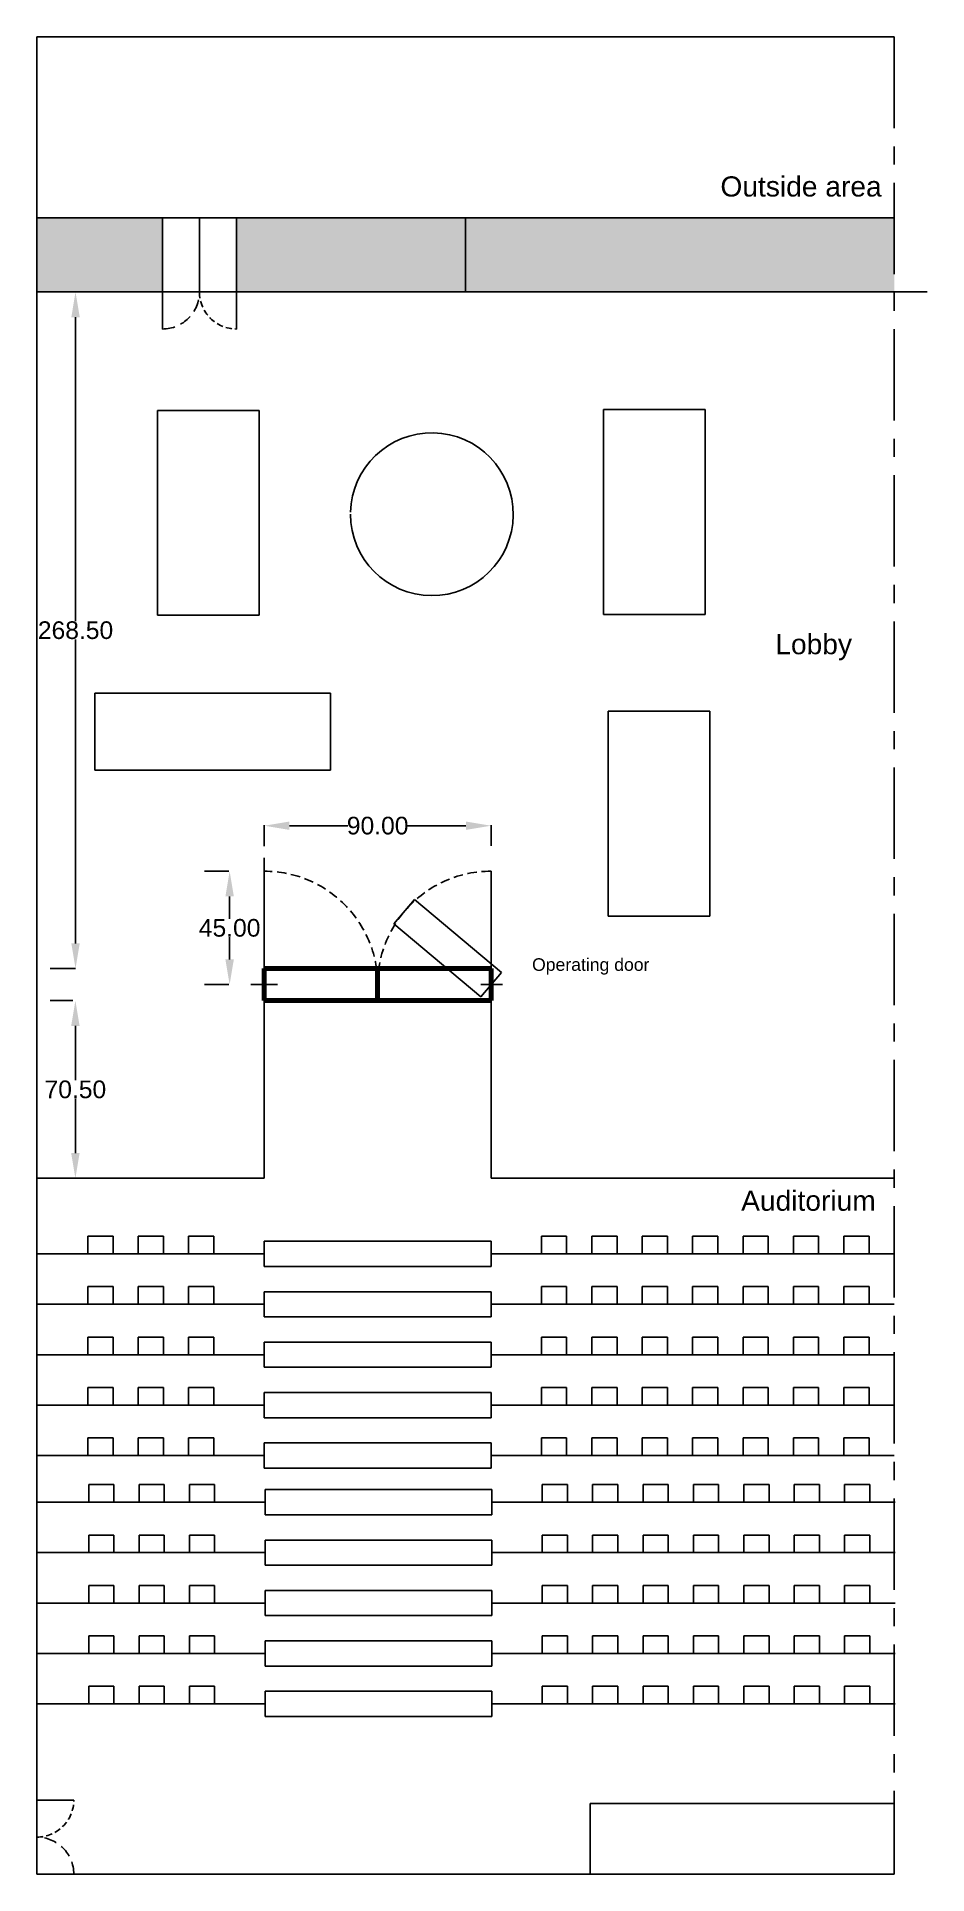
# Model space of a CAD drawing. Header units: inches. Extents: x -88 to 265, y -159 to 570.
import ezdxf

# ---------------------------------------------------------------- set-up
doc = ezdxf.new("R2010")
doc.units = ezdxf.units.IN
doc.header["$MEASUREMENT"] = 0
for name, pattern in [('CENTER', [2, 1.25, -0.25, 0.25, -0.25]), ('DASH2', [0.75, 0.5, -0.25]), ('DASHED', [0.375, 0.25, -0.125])]:
    doc.linetypes.add(name, pattern=pattern)
doc.styles.get("Standard").update_dxf_attribs({"font": 'arial.ttf'})
doc.dimstyles.get("Standard").update_dxf_attribs({"dimtxt": 0.18, "dimasz": 0.18, "dimexe": 0.18, "dimexo": 0.0625, "dimgap": 0.09, "dimtad": 0, "dimtih": 1, "dimtoh": 1, "dimzin": 0, "dimdsep": 46, "dimtxsty": 'Standard', "dimcen": 0.09, "dimadec": 0, "dimazin": 0, "dimtfac": 1, "dimtdec": 4, "dimtofl": 0, "dimtmove": 0, "dimatfit": 3, "dimfxl": 1, "dimtolj": 1, "dimtzin": 0, "dimarcsym": 0})

# ---------------------------------------------------------------- blocks, each defined once
blk = doc.blocks.new('*D26')
at = {"color": 0, "linetype": 'ByBlock', "lineweight": -2}
for p, q in [((265.21, 469.05), (-82.73, 469.05)), ((-72.73, 459.05), (-72.73, 338.47)), ((-72.73, 210.55), (-72.73, 331.14)), ((-72.79, 200.55), (-82.73, 200.55))]:
    blk.add_line(p, q, dxfattribs=at)
at = {"color": 0}
for points in [[(-71.06, 459.05), (-74.39, 459.05), (-72.73, 469.05)], [(-74.39, 210.55), (-71.06, 210.55), (-72.73, 200.55)]]:
    blk.add_solid(points, dxfattribs=at)
at = {"layer": 'Defpoints', "color": 0}
for p in [(265.28, 469.05), (-72.73, 200.55), (-72.73, 200.55)]:
    blk.add_point(p, dxfattribs=at)
at = {"color": 0, "linetype": 'ByBlock', "insert": (-72.73, 334.8), "char_height": 7, "attachment_point": 5}
blk.add_mtext('\\A1;268.50', dxfattribs=at)
blk = doc.blocks.new('*D27')
at = {"color": 0, "linetype": 'ByBlock', "lineweight": -2}
for p, q in [((-73.79, 187.84), (-82.79, 187.84)), ((-72.79, 177.84), (-72.79, 156.25)), ((-72.79, 127.34), (-72.79, 148.92)), ((-73.44, 117.34), (-82.79, 117.34))]:
    blk.add_line(p, q, dxfattribs=at)
at = {"color": 0}
for points in [[(-71.12, 177.84), (-74.45, 177.84), (-72.79, 187.84)], [(-74.45, 127.34), (-71.12, 127.34), (-72.79, 117.34)]]:
    blk.add_solid(points, dxfattribs=at)
at = {"layer": 'Defpoints', "color": 0}
for p in [(-72.79, 187.84), (-72.79, 117.34), (-72.44, 117.34)]:
    blk.add_point(p, dxfattribs=at)
at = {"color": 0, "linetype": 'ByBlock', "insert": (-72.79, 152.59), "char_height": 7, "attachment_point": 5}
blk.add_mtext('\\A1;70.50', dxfattribs=at)
blk = doc.blocks.new('*D28')
at = {"color": 0, "linetype": 'ByBlock', "lineweight": -2}
for p, q in [((-11.83, 239.19), (-21.57, 239.19)), ((-11.57, 229.19), (-11.57, 220.36)), ((-11.57, 204.19), (-11.57, 213.03)), ((-11.83, 194.19), (-21.57, 194.19))]:
    blk.add_line(p, q, dxfattribs=at)
at = {"color": 0}
for points in [[(-9.9, 229.19), (-13.24, 229.19), (-11.57, 239.19)], [(-13.24, 204.19), (-9.9, 204.19), (-11.57, 194.19)]]:
    blk.add_solid(points, dxfattribs=at)
at = {"layer": 'Defpoints', "color": 0}
for p in [(2.17, 239.19), (-11.57, 194.19), (2.17, 194.19)]:
    blk.add_point(p, dxfattribs=at)
at = {"color": 0, "linetype": 'ByBlock', "insert": (-11.57, 216.69), "char_height": 7, "attachment_point": 5}
blk.add_mtext('\\A1;45.00', dxfattribs=at)
blk = doc.blocks.new('*D29')
at = {"color": 0, "linetype": 'ByBlock', "lineweight": -2}
for p, q in [((2.17, 249.19), (2.17, 257.43)), ((12.17, 257.25), (35.3, 257.25)), ((82.17, 257.25), (59.04, 257.25)), ((92.17, 249.26), (92.17, 257.43))]:
    blk.add_line(p, q, dxfattribs=at)
at = {"color": 0}
for points in [[(12.17, 258.92), (12.17, 255.58), (2.17, 257.25)], [(82.17, 255.58), (82.17, 258.92), (92.17, 257.25)]]:
    blk.add_solid(points, dxfattribs=at)
at = {"layer": 'Defpoints', "color": 0}
for p in [(92.17, 257.25), (2.17, 249.13), (92.17, 249.19)]:
    blk.add_point(p, dxfattribs=at)
at = {"color": 0, "linetype": 'ByBlock', "insert": (47.17, 257.25), "char_height": 7, "attachment_point": 5}
blk.add_mtext('\\A1;90.00', dxfattribs=at)

msp = doc.modelspace()

# ---------------------------------------------------------------- hatches: boundary and pattern name
at = {"linetype": 'ByBlock'}
h = msp.add_hatch(dxfattribs=at)
h.set_pattern_fill('AR-CONC', color=4, style=0)
h.set_pattern_definition([(50, (0, 0), (7.1726, -0.62752), [0.75, -8.25]), (355, (0, 0), (-1.38751, 7.52192), [0.6, -6.6]), (100.4514, (0.598, -0.052), (5.78509, 6.894395), [0.6374, -7.01142]), (46.1842, (0, 2), (10.67241, -1.65519), [1.125, -12.375]), (96.6356, (0.889, 1.862), (9.34663, 9.74118), [0.9561, -10.51713]), (351.1842, (0, 2), (9.34662, 9.74119), [0.9, -9.9]), (21, (1, 1.5), (5.96907, -4.02619), [0.75, -8.25]), (326, (1, 1.5), (2.43315, 7.2515), [0.6, -6.6]), (71.4514, (1.4974, 1.1645), (8.40223, 3.225305), [0.6374, -7.01142]), (37.5, (0, 0), (0.121599, 3.328939), [0, -6.52, 0, -6.7, 0, -6.625]), (7.5, (0, 0), (2.630695, 3.944117), [0, -3.82, 0, -6.37, 0, -2.525]), (-32.5, (-2.23, 0), (5.338224, -0.225549), [0, -2.5, 0, -7.8, 0, -10.35]), (-42.5, (-3.23, 0), (5.83186, 1.00105), [0, -3.25, 0, -5.18, 0, -7.35])])
h.paths.add_polyline_path([(252.17, 469.052), (252.17, 498.449), (82.027, 498.449), (82.027, 469.052)])
h.paths.add_polyline_path([(82.027, 469.052), (82.027, 498.449), (-8.855, 498.449), (-8.855, 469.052)])
h.paths.add_polyline_path([(-38.255, 469.052), (-38.255, 498.449), (-88.117, 498.449), (-88.117, 469.052)])

# ---------------------------------------------------------------- linework, layer by layer
for p, q in [((-88.117, 570.326), (-88.117, -158.82)), ((-88.117, 570.326), (252.17, 570.326)), ((-88.117, 498.449), (252.17, 498.449)), ((-88.117, 498.449), (-88.117, 117.336)), ((-38.255, 498.449), (-38.255, 469.052)), ((-23.555, 469.052), (-23.555, 498.449)), ((-8.855, 469.052), (-8.855, 498.449)), ((82.027, 498.449), (82.027, 469.052)), ((92.17, 469.052), (-88.117, 469.052)), ((-88.117, 469.052), (252.17, 469.052)), ((-88.117, 469.052), (-88.117, 469.052)), ((-38.255, 469.052), (-38.255, 454.352)), ((-38.255, 469.052), (-23.555, 469.052)), ((-37.169, 469.052), (-31.02, 469.052)), ((-8.855, 469.052), (-8.855, 454.352)), ((-40.187, 422.012), (0.083, 422.012)), ((-40.187, 422.012), (-40.187, 340.747)), ((0.083, 422.012), (0.083, 340.747)), ((136.855, 422.375), (177.125, 422.375)), ((136.855, 422.375), (136.855, 341.109)), ((177.125, 422.375), (177.125, 341.109)), ((-40.187, 340.747), (0.083, 340.747)), ((136.855, 341.109), (177.125, 341.109)), ((28.521, 309.892), (-65.097, 309.892)), ((-65.097, 308.592), (-65.097, 309.892)), ((-65.097, 308.592), (-65.097, 279.244)), ((28.521, 279.244), (28.521, 309.892)), ((138.669, 302.654), (178.939, 302.654)), ((138.669, 302.654), (138.669, 221.388)), ((178.939, 302.654), (178.939, 221.388)), ((-65.097, 279.244), (28.521, 279.244)), ((2.17, 117.336), (2.17, 244.566)), ((2.17, 239.194), (2.17, 200.552)), ((92.17, 239.194), (92.17, 200.552)), ((61.833, 228.033), (53.646, 218.304)), ((61.833, 228.033), (96.264, 199.059)), ((138.669, 221.388), (178.939, 221.388)), ((53.646, 218.304), (88.076, 189.329)), ((96.264, 199.059), (88.076, 189.329)), ((-3.124, 194.194), (7.464, 194.194)), ((2.17, 194.194), (-1.378, 194.194)), ((92.17, 194.194), (88.178, 194.194)), ((88.178, 194.194), (96.699, 194.194)), ((47.17, 187.836), (92.17, 187.836)), ((92.17, 187.836), (92.17, 117.336)), ((-88.117, 117.336), (2.17, 117.336)), ((-88.117, 117.336), (-88.117, 7.35)), ((92.17, 117.336), (252.17, 117.336)), ((-88.11, -129.394), (-73.41, -129.394)), ((131.521, -130.697), (131.521, -158.82)), ((131.521, -158.82), (131.521, -130.697)), ((131.521, -130.697), (252.17, -130.697)), ((-88.117, -158.82), (252.17, -158.82)), ((-88.11, -158.794), (-73.41, -158.794))]:
    msp.add_line(p, q, dxfattribs=at)
at = {"linetype": 'CENTER', "ltscale": 29}
msp.add_line((252.17, 570.326), (252.17, -158.82), dxfattribs=at)
at = {"color": 1, "linetype": 'ByBlock', "lineweight": 120}
for p, q in [((2.17, 187.836), (2.17, 200.552)), ((2.17, 200.552), (47.17, 200.552)), ((92.17, 200.552), (2.17, 200.552)), ((47.17, 187.836), (47.17, 200.552)), ((92.17, 200.552), (92.17, 187.836)), ((92.17, 187.836), (2.17, 187.836))]:
    msp.add_line(p, q, dxfattribs=at)
at = {"color": 1, "linetype": 'ByBlock', "lineweight": 20}
msp.add_line((47.17, 200.552), (92.17, 200.552), dxfattribs=at)
for p, q in [((-57.83, 94.35), (-67.83, 94.35)), ((-67.83, 94.35), (-67.83, 87.35)), ((-57.83, 87.35), (-57.83, 94.35)), ((-37.83, 94.35), (-47.83, 94.35)), ((-47.83, 94.35), (-47.83, 87.35)), ((-37.83, 87.35), (-37.83, 94.35)), ((-17.83, 94.35), (-27.83, 94.35)), ((-27.83, 94.35), (-27.83, 87.35)), ((-17.83, 87.35), (-17.83, 94.35)), ((92.17, 92.35), (2.17, 92.35)), ((2.17, 92.35), (2.17, 82.35)), ((92.17, 92.35), (92.17, 82.35)), ((112.17, 87.35), (112.17, 94.35)), ((112.17, 94.35), (122.17, 94.35)), ((122.17, 94.35), (122.17, 87.35)), ((132.17, 87.35), (132.17, 94.35)), ((132.17, 94.35), (142.17, 94.35)), ((142.17, 94.35), (142.17, 87.35)), ((152.17, 87.35), (152.17, 94.35)), ((152.17, 94.35), (162.17, 94.35)), ((162.17, 94.35), (162.17, 87.35)), ((172.17, 87.35), (172.17, 94.35)), ((172.17, 94.35), (182.17, 94.35)), ((182.17, 94.35), (182.17, 87.35)), ((192.17, 87.35), (192.17, 94.35)), ((192.17, 94.35), (202.17, 94.35)), ((202.17, 94.35), (202.17, 87.35)), ((212.17, 87.35), (212.17, 94.35)), ((212.17, 94.35), (222.17, 94.35)), ((222.17, 94.35), (222.17, 87.35)), ((232.17, 87.35), (232.17, 94.35)), ((232.17, 94.35), (242.17, 94.35)), ((242.17, 94.35), (242.17, 87.35)), ((2.17, 87.35), (-88.117, 87.35)), ((-47.83, 87.35), (-57.83, 87.35)), ((-27.83, 87.35), (-37.83, 87.35)), ((2.17, 82.35), (2.17, 87.35)), ((2.17, 82.35), (92.17, 82.35)), ((92.17, 82.35), (92.17, 87.35)), ((92.17, 87.35), (252.17, 87.35)), ((122.17, 87.35), (132.17, 87.35)), ((142.17, 87.35), (152.17, 87.35)), ((162.17, 87.35), (172.17, 87.35)), ((182.17, 87.35), (192.17, 87.35)), ((202.17, 87.35), (212.17, 87.35)), ((222.17, 87.35), (232.17, 87.35)), ((-57.83, 74.35), (-67.83, 74.35)), ((-67.83, 74.35), (-67.83, 67.35)), ((-57.83, 67.35), (-57.83, 74.35)), ((-37.83, 74.35), (-47.83, 74.35)), ((-47.83, 74.35), (-47.83, 67.35)), ((-37.83, 67.35), (-37.83, 74.35)), ((-17.83, 74.35), (-27.83, 74.35)), ((-27.83, 74.35), (-27.83, 67.35)), ((-17.83, 67.35), (-17.83, 74.35)), ((112.17, 67.35), (112.17, 74.35)), ((112.17, 74.35), (122.17, 74.35)), ((122.17, 74.35), (122.17, 67.35)), ((132.17, 67.35), (132.17, 74.35)), ((132.17, 74.35), (142.17, 74.35)), ((142.17, 74.35), (142.17, 67.35)), ((152.17, 67.35), (152.17, 74.35)), ((152.17, 74.35), (162.17, 74.35)), ((162.17, 74.35), (162.17, 67.35)), ((172.17, 67.35), (172.17, 74.35)), ((172.17, 74.35), (182.17, 74.35)), ((182.17, 74.35), (182.17, 67.35)), ((192.17, 67.35), (192.17, 74.35)), ((192.17, 74.35), (202.17, 74.35)), ((202.17, 74.35), (202.17, 67.35)), ((212.17, 67.35), (212.17, 74.35)), ((212.17, 74.35), (222.17, 74.35)), ((222.17, 74.35), (222.17, 67.35)), ((232.17, 67.35), (232.17, 74.35)), ((232.17, 74.35), (242.17, 74.35)), ((242.17, 74.35), (242.17, 67.35)), ((2.17, 67.35), (-88.117, 67.35)), ((-47.83, 67.35), (-57.83, 67.35)), ((-27.83, 67.35), (-37.83, 67.35)), ((92.17, 72.35), (2.17, 72.35)), ((2.17, 72.35), (2.17, 62.35)), ((2.17, 62.35), (2.17, 67.35)), ((92.17, 62.35), (92.17, 72.35)), ((92.17, 62.35), (92.17, 67.35)), ((92.17, 67.35), (252.17, 67.35)), ((122.17, 67.35), (132.17, 67.35)), ((142.17, 67.35), (152.17, 67.35)), ((162.17, 67.35), (172.17, 67.35)), ((182.17, 67.35), (192.17, 67.35)), ((202.17, 67.35), (212.17, 67.35)), ((222.17, 67.35), (232.17, 67.35)), ((2.17, 62.35), (92.17, 62.35)), ((-57.83, 54.35), (-67.83, 54.35)), ((-67.83, 54.35), (-67.83, 47.35)), ((-57.83, 47.35), (-57.83, 54.35)), ((-37.83, 54.35), (-47.83, 54.35)), ((-47.83, 54.35), (-47.83, 47.35)), ((-37.83, 47.35), (-37.83, 54.35)), ((-17.83, 54.35), (-27.83, 54.35)), ((-27.83, 54.35), (-27.83, 47.35)), ((-17.83, 47.35), (-17.83, 54.35)), ((2.17, 42.35), (2.17, 52.35)), ((2.17, 52.35), (92.17, 52.35)), ((92.17, 52.35), (92.17, 42.35)), ((112.17, 47.35), (112.17, 54.35)), ((112.17, 54.35), (122.17, 54.35)), ((122.17, 54.35), (122.17, 47.35)), ((132.17, 47.35), (132.17, 54.35)), ((132.17, 54.35), (142.17, 54.35)), ((142.17, 54.35), (142.17, 47.35)), ((152.17, 47.35), (152.17, 54.35)), ((152.17, 54.35), (162.17, 54.35)), ((162.17, 54.35), (162.17, 47.35)), ((172.17, 47.35), (172.17, 54.35)), ((172.17, 54.35), (182.17, 54.35)), ((182.17, 54.35), (182.17, 47.35)), ((192.17, 47.35), (192.17, 54.35)), ((192.17, 54.35), (202.17, 54.35)), ((202.17, 54.35), (202.17, 47.35)), ((212.17, 47.35), (212.17, 54.35)), ((212.17, 54.35), (222.17, 54.35)), ((222.17, 54.35), (222.17, 47.35)), ((232.17, 47.35), (232.17, 54.35)), ((232.17, 54.35), (242.17, 54.35)), ((242.17, 54.35), (242.17, 47.35)), ((2.17, 47.35), (-88.117, 47.35)), ((-47.83, 47.35), (-57.83, 47.35)), ((-27.83, 47.35), (-37.83, 47.35)), ((2.17, 42.35), (2.17, 47.35)), ((92.17, 42.35), (92.17, 47.35)), ((92.17, 47.35), (252.17, 47.35)), ((122.17, 47.35), (132.17, 47.35)), ((142.17, 47.35), (152.17, 47.35)), ((162.17, 47.35), (172.17, 47.35)), ((182.17, 47.35), (192.17, 47.35)), ((202.17, 47.35), (212.17, 47.35)), ((222.17, 47.35), (232.17, 47.35)), ((2.17, 42.35), (92.17, 42.35)), ((-57.83, 34.35), (-67.83, 34.35)), ((-67.83, 34.35), (-67.83, 27.35)), ((-57.83, 27.35), (-57.83, 34.35)), ((-37.83, 34.35), (-47.83, 34.35)), ((-47.83, 34.35), (-47.83, 27.35)), ((-37.83, 27.35), (-37.83, 34.35)), ((-17.83, 34.35), (-27.83, 34.35)), ((-27.83, 34.35), (-27.83, 27.35)), ((-17.83, 27.35), (-17.83, 34.35)), ((2.17, 32.35), (92.17, 32.35)), ((2.17, 32.35), (2.17, 22.35)), ((92.17, 32.35), (92.17, 22.35)), ((112.17, 27.35), (112.17, 34.35)), ((112.17, 34.35), (122.17, 34.35)), ((122.17, 34.35), (122.17, 27.35)), ((132.17, 27.35), (132.17, 34.35)), ((132.17, 34.35), (142.17, 34.35)), ((142.17, 34.35), (142.17, 27.35)), ((152.17, 27.35), (152.17, 34.35)), ((152.17, 34.35), (162.17, 34.35)), ((162.17, 34.35), (162.17, 27.35)), ((172.17, 27.35), (172.17, 34.35)), ((172.17, 34.35), (182.17, 34.35)), ((182.17, 34.35), (182.17, 27.35)), ((192.17, 27.35), (192.17, 34.35)), ((192.17, 34.35), (202.17, 34.35)), ((202.17, 34.35), (202.17, 27.35)), ((212.17, 27.35), (212.17, 34.35)), ((212.17, 34.35), (222.17, 34.35)), ((222.17, 34.35), (222.17, 27.35)), ((232.17, 27.35), (232.17, 34.35)), ((232.17, 34.35), (242.17, 34.35)), ((242.17, 34.35), (242.17, 27.35)), ((2.17, 27.35), (-88.117, 27.35)), ((-47.83, 27.35), (-57.83, 27.35)), ((-27.83, 27.35), (-37.83, 27.35)), ((2.17, 22.35), (2.17, 27.35)), ((92.17, 22.35), (2.17, 22.35)), ((92.17, 22.35), (92.17, 27.35)), ((92.17, 27.35), (252.17, 27.35)), ((122.17, 27.35), (132.17, 27.35)), ((142.17, 27.35), (152.17, 27.35)), ((162.17, 27.35), (172.17, 27.35)), ((182.17, 27.35), (192.17, 27.35)), ((202.17, 27.35), (212.17, 27.35)), ((222.17, 27.35), (232.17, 27.35)), ((2.17, 7.35), (-88.117, 7.35)), ((-57.83, 14.35), (-67.83, 14.35)), ((-67.83, 14.35), (-67.83, 7.35)), ((-57.83, 7.35), (-57.83, 14.35)), ((-47.83, 7.35), (-57.83, 7.35)), ((-37.83, 14.35), (-47.83, 14.35)), ((-47.83, 14.35), (-47.83, 7.35)), ((-37.83, 7.35), (-37.83, 14.35)), ((-27.83, 7.35), (-37.83, 7.35)), ((-17.83, 14.35), (-27.83, 14.35)), ((-27.83, 14.35), (-27.83, 7.35)), ((-17.83, 7.35), (-17.83, 14.35)), ((2.17, 2.35), (2.17, 12.35)), ((2.17, 12.35), (92.17, 12.35)), ((2.17, 2.35), (2.17, 7.35)), ((92.17, 12.35), (92.17, 2.35)), ((92.17, 2.35), (92.17, 7.35)), ((92.17, 2.35), (92.17, 7.35)), ((92.17, 7.35), (252.17, 7.35)), ((92.17, 7.35), (112.17, 7.35)), ((112.17, 7.35), (112.17, 14.35)), ((112.17, 14.35), (122.17, 14.35)), ((122.17, 14.35), (122.17, 7.35)), ((122.17, 7.35), (132.17, 7.35)), ((132.17, 7.35), (132.17, 14.35)), ((132.17, 14.35), (142.17, 14.35)), ((142.17, 14.35), (142.17, 7.35)), ((142.17, 7.35), (152.17, 7.35)), ((152.17, 7.35), (152.17, 14.35)), ((152.17, 14.35), (162.17, 14.35)), ((162.17, 14.35), (162.17, 7.35)), ((162.17, 7.35), (172.17, 7.35)), ((172.17, 7.35), (172.17, 14.35)), ((172.17, 14.35), (182.17, 14.35)), ((182.17, 14.35), (182.17, 7.35)), ((182.17, 7.35), (192.17, 7.35)), ((192.17, 7.35), (192.17, 14.35)), ((192.17, 14.35), (202.17, 14.35)), ((202.17, 14.35), (202.17, 7.35)), ((202.17, 7.35), (212.17, 7.35)), ((212.17, 7.35), (212.17, 14.35)), ((212.17, 14.35), (222.17, 14.35)), ((222.17, 14.35), (222.17, 7.35)), ((222.17, 7.35), (232.17, 7.35)), ((232.17, 7.35), (232.17, 14.35)), ((232.17, 14.35), (242.17, 14.35)), ((242.17, 14.35), (242.17, 7.35)), ((2.17, 2.35), (92.17, 2.35)), ((-57.512, -4.21), (-67.512, -4.21)), ((-67.512, -4.21), (-67.512, -11.21)), ((-57.512, -11.21), (-57.512, -4.21)), ((-37.512, -4.21), (-47.512, -4.21)), ((-47.512, -4.21), (-47.512, -11.21)), ((-37.512, -11.21), (-37.512, -4.21)), ((-17.512, -4.21), (-27.512, -4.21)), ((-27.512, -4.21), (-27.512, -11.21)), ((-17.512, -11.21), (-17.512, -4.21)), ((92.488, -6.21), (2.488, -6.21)), ((2.488, -6.21), (2.488, -16.21)), ((92.488, -6.21), (92.488, -16.21)), ((112.488, -11.21), (112.488, -4.21)), ((112.488, -4.21), (122.488, -4.21)), ((122.488, -4.21), (122.488, -11.21)), ((132.488, -11.21), (132.488, -4.21)), ((132.488, -4.21), (142.488, -4.21)), ((142.488, -4.21), (142.488, -11.21)), ((152.488, -11.21), (152.488, -4.21)), ((152.488, -4.21), (162.488, -4.21)), ((162.488, -4.21), (162.488, -11.21)), ((172.488, -11.21), (172.488, -4.21)), ((172.488, -4.21), (182.488, -4.21)), ((182.488, -4.21), (182.488, -11.21)), ((192.488, -11.21), (192.488, -4.21)), ((192.488, -4.21), (202.488, -4.21)), ((202.488, -4.21), (202.488, -11.21)), ((212.488, -11.21), (212.488, -4.21)), ((212.488, -4.21), (222.488, -4.21)), ((222.488, -4.21), (222.488, -11.21)), ((232.488, -11.21), (232.488, -4.21)), ((232.488, -4.21), (242.488, -4.21)), ((242.488, -4.21), (242.488, -11.21)), ((2.488, -11.21), (-87.799, -11.21)), ((-47.512, -11.21), (-57.512, -11.21)), ((-27.512, -11.21), (-37.512, -11.21)), ((2.488, -16.21), (2.488, -11.21)), ((92.488, -16.21), (92.488, -11.21)), ((92.488, -11.21), (252.488, -11.21)), ((122.488, -11.21), (132.488, -11.21)), ((142.488, -11.21), (152.488, -11.21)), ((162.488, -11.21), (172.488, -11.21)), ((182.488, -11.21), (192.488, -11.21)), ((202.488, -11.21), (212.488, -11.21)), ((222.488, -11.21), (232.488, -11.21)), ((2.488, -16.21), (92.488, -16.21)), ((-57.512, -24.21), (-67.512, -24.21)), ((-67.512, -24.21), (-67.512, -31.21)), ((-57.512, -31.21), (-57.512, -24.21)), ((-37.512, -24.21), (-47.512, -24.21)), ((-47.512, -24.21), (-47.512, -31.21)), ((-37.512, -31.21), (-37.512, -24.21)), ((-17.512, -24.21), (-27.512, -24.21)), ((-27.512, -24.21), (-27.512, -31.21)), ((-17.512, -31.21), (-17.512, -24.21)), ((92.488, -26.21), (2.488, -26.21)), ((2.488, -26.21), (2.488, -36.21)), ((92.488, -36.21), (92.488, -26.21)), ((112.488, -31.21), (112.488, -24.21)), ((112.488, -24.21), (122.488, -24.21)), ((122.488, -24.21), (122.488, -31.21)), ((132.488, -31.21), (132.488, -24.21)), ((132.488, -24.21), (142.488, -24.21)), ((142.488, -24.21), (142.488, -31.21)), ((152.488, -31.21), (152.488, -24.21)), ((152.488, -24.21), (162.488, -24.21)), ((162.488, -24.21), (162.488, -31.21)), ((172.488, -31.21), (172.488, -24.21)), ((172.488, -24.21), (182.488, -24.21)), ((182.488, -24.21), (182.488, -31.21)), ((192.488, -31.21), (192.488, -24.21)), ((192.488, -24.21), (202.488, -24.21)), ((202.488, -24.21), (202.488, -31.21)), ((212.488, -31.21), (212.488, -24.21)), ((212.488, -24.21), (222.488, -24.21)), ((222.488, -24.21), (222.488, -31.21)), ((232.488, -31.21), (232.488, -24.21)), ((232.488, -24.21), (242.488, -24.21)), ((242.488, -24.21), (242.488, -31.21)), ((2.488, -31.21), (-87.799, -31.21)), ((-47.512, -31.21), (-57.512, -31.21)), ((-27.512, -31.21), (-37.512, -31.21)), ((2.488, -36.21), (2.488, -31.21)), ((2.488, -36.21), (92.488, -36.21)), ((92.488, -36.21), (92.488, -31.21)), ((92.488, -31.21), (252.488, -31.21)), ((122.488, -31.21), (132.488, -31.21)), ((142.488, -31.21), (152.488, -31.21)), ((162.488, -31.21), (172.488, -31.21)), ((182.488, -31.21), (192.488, -31.21)), ((202.488, -31.21), (212.488, -31.21)), ((222.488, -31.21), (232.488, -31.21)), ((-57.512, -44.21), (-67.512, -44.21)), ((-67.512, -44.21), (-67.512, -51.21)), ((-57.512, -51.21), (-57.512, -44.21)), ((-37.512, -44.21), (-47.512, -44.21)), ((-47.512, -44.21), (-47.512, -51.21)), ((-37.512, -51.21), (-37.512, -44.21)), ((-17.512, -44.21), (-27.512, -44.21)), ((-27.512, -44.21), (-27.512, -51.21)), ((-17.512, -51.21), (-17.512, -44.21)), ((2.488, -56.21), (2.488, -46.21)), ((2.488, -46.21), (92.488, -46.21)), ((92.488, -46.21), (92.488, -56.21)), ((112.488, -51.21), (112.488, -44.21)), ((112.488, -44.21), (122.488, -44.21)), ((122.488, -44.21), (122.488, -51.21)), ((132.488, -51.21), (132.488, -44.21)), ((132.488, -44.21), (142.488, -44.21)), ((142.488, -44.21), (142.488, -51.21)), ((152.488, -51.21), (152.488, -44.21)), ((152.488, -44.21), (162.488, -44.21)), ((162.488, -44.21), (162.488, -51.21)), ((172.488, -51.21), (172.488, -44.21)), ((172.488, -44.21), (182.488, -44.21)), ((182.488, -44.21), (182.488, -51.21)), ((192.488, -51.21), (192.488, -44.21)), ((192.488, -44.21), (202.488, -44.21)), ((202.488, -44.21), (202.488, -51.21)), ((212.488, -51.21), (212.488, -44.21)), ((212.488, -44.21), (222.488, -44.21)), ((222.488, -44.21), (222.488, -51.21)), ((232.488, -51.21), (232.488, -44.21)), ((232.488, -44.21), (242.488, -44.21)), ((242.488, -44.21), (242.488, -51.21)), ((2.488, -51.21), (-87.799, -51.21)), ((-47.512, -51.21), (-57.512, -51.21)), ((-27.512, -51.21), (-37.512, -51.21)), ((2.488, -56.21), (2.488, -51.21)), ((2.488, -56.21), (92.488, -56.21)), ((92.488, -56.21), (92.488, -51.21)), ((92.488, -51.21), (252.488, -51.21)), ((122.488, -51.21), (132.488, -51.21)), ((142.488, -51.21), (152.488, -51.21)), ((162.488, -51.21), (172.488, -51.21)), ((182.488, -51.21), (192.488, -51.21)), ((202.488, -51.21), (212.488, -51.21)), ((222.488, -51.21), (232.488, -51.21)), ((-57.512, -64.21), (-67.512, -64.21)), ((-67.512, -64.21), (-67.512, -71.21)), ((-57.512, -71.21), (-57.512, -64.21)), ((-37.512, -64.21), (-47.512, -64.21)), ((-47.512, -64.21), (-47.512, -71.21)), ((-37.512, -71.21), (-37.512, -64.21)), ((-17.512, -64.21), (-27.512, -64.21)), ((-27.512, -64.21), (-27.512, -71.21)), ((-17.512, -71.21), (-17.512, -64.21)), ((112.488, -71.21), (112.488, -64.21)), ((112.488, -64.21), (122.488, -64.21)), ((122.488, -64.21), (122.488, -71.21)), ((132.488, -71.21), (132.488, -64.21)), ((132.488, -64.21), (142.488, -64.21)), ((142.488, -64.21), (142.488, -71.21)), ((152.488, -71.21), (152.488, -64.21)), ((152.488, -64.21), (162.488, -64.21)), ((162.488, -64.21), (162.488, -71.21)), ((172.488, -71.21), (172.488, -64.21)), ((172.488, -64.21), (182.488, -64.21)), ((182.488, -64.21), (182.488, -71.21)), ((192.488, -71.21), (192.488, -64.21)), ((192.488, -64.21), (202.488, -64.21)), ((202.488, -64.21), (202.488, -71.21)), ((212.488, -71.21), (212.488, -64.21)), ((212.488, -64.21), (222.488, -64.21)), ((222.488, -64.21), (222.488, -71.21)), ((232.488, -71.21), (232.488, -64.21)), ((232.488, -64.21), (242.488, -64.21)), ((242.488, -64.21), (242.488, -71.21)), ((2.488, -71.21), (-87.799, -71.21)), ((-47.512, -71.21), (-57.512, -71.21)), ((-27.512, -71.21), (-37.512, -71.21)), ((2.488, -66.21), (92.488, -66.21)), ((2.488, -66.21), (2.488, -76.21)), ((2.488, -76.21), (2.488, -71.21)), ((92.488, -66.21), (92.488, -76.21)), ((92.488, -76.21), (92.488, -71.21)), ((92.488, -71.21), (252.488, -71.21)), ((122.488, -71.21), (132.488, -71.21)), ((142.488, -71.21), (152.488, -71.21)), ((162.488, -71.21), (172.488, -71.21)), ((182.488, -71.21), (192.488, -71.21)), ((202.488, -71.21), (212.488, -71.21)), ((222.488, -71.21), (232.488, -71.21)), ((92.488, -76.21), (2.488, -76.21)), ((-57.512, -84.21), (-67.512, -84.21)), ((-67.512, -84.21), (-67.512, -91.21)), ((-57.512, -91.21), (-57.512, -84.21)), ((-37.512, -84.21), (-47.512, -84.21)), ((-47.512, -84.21), (-47.512, -91.21)), ((-37.512, -91.21), (-37.512, -84.21)), ((-17.512, -84.21), (-27.512, -84.21)), ((-27.512, -84.21), (-27.512, -91.21)), ((-17.512, -91.21), (-17.512, -84.21)), ((2.488, -96.21), (2.488, -86.21)), ((2.488, -86.21), (92.488, -86.21)), ((92.488, -86.21), (92.488, -96.21)), ((112.488, -91.21), (112.488, -84.21)), ((112.488, -84.21), (122.488, -84.21)), ((122.488, -84.21), (122.488, -91.21)), ((132.488, -91.21), (132.488, -84.21)), ((132.488, -84.21), (142.488, -84.21)), ((142.488, -84.21), (142.488, -91.21)), ((152.488, -91.21), (152.488, -84.21)), ((152.488, -84.21), (162.488, -84.21)), ((162.488, -84.21), (162.488, -91.21)), ((172.488, -91.21), (172.488, -84.21)), ((172.488, -84.21), (182.488, -84.21)), ((182.488, -84.21), (182.488, -91.21)), ((192.488, -91.21), (192.488, -84.21)), ((192.488, -84.21), (202.488, -84.21)), ((202.488, -84.21), (202.488, -91.21)), ((212.488, -91.21), (212.488, -84.21)), ((212.488, -84.21), (222.488, -84.21)), ((222.488, -84.21), (222.488, -91.21)), ((232.488, -91.21), (232.488, -84.21)), ((232.488, -84.21), (242.488, -84.21)), ((242.488, -84.21), (242.488, -91.21)), ((2.488, -91.21), (-87.799, -91.21)), ((-47.512, -91.21), (-57.512, -91.21)), ((-27.512, -91.21), (-37.512, -91.21)), ((2.488, -96.21), (2.488, -91.21)), ((92.488, -96.21), (92.488, -91.21)), ((92.488, -96.21), (92.488, -91.21)), ((92.488, -91.21), (252.488, -91.21)), ((92.488, -91.21), (112.488, -91.21)), ((122.488, -91.21), (132.488, -91.21)), ((142.488, -91.21), (152.488, -91.21)), ((162.488, -91.21), (172.488, -91.21)), ((182.488, -91.21), (192.488, -91.21)), ((202.488, -91.21), (212.488, -91.21)), ((222.488, -91.21), (232.488, -91.21)), ((2.488, -96.21), (92.488, -96.21))]:
    msp.add_line(p, q)
at = {"linetype": 'DASH2', "ltscale": 10}
for centre, start, end in [((-38.255, 469.052), 270, 0), ((-88.11, -158.794), 360, 90)]:
    msp.add_arc(centre, 14.7, start, end, dxfattribs=at)
at = {"linetype": 'DASHED', "ltscale": 10}
for centre, start, end in [((-8.855, 469.052), 180, 270), ((-88.11, -129.394), 270, 0)]:
    msp.add_arc(centre, 14.7, start, end, dxfattribs=at)
at = {"linetype": 'ByBlock'}
msp.add_arc((68.688, 380.855), 32.288, 180, 178.602819, dxfattribs=at)
at = {"linetype": 'DASHED', "ltscale": 15}
for centre, start, end in [((2.17, 194.194), 0, 90), ((92.17, 194.194), 90, 180)]:
    msp.add_arc(centre, 45, start, end, dxfattribs=at)

# ---------------------------------------------------------------- texts
at = {"color": 7, "linetype": 'ByBlock'}
msp.add_text('Outside area', height=8, dxfattribs=at).set_placement((183.205, 506.927))
at = {"linetype": 'ByBlock'}
for s, p in [('Lobby', (204.973, 325.3)), ('Auditorium', (191.421, 104.46))]:
    msp.add_text(s, height=8, dxfattribs=at).set_placement(p)
at = {"color": 1, "linetype": 'ByBlock', "ltscale": 2}
msp.add_text('Operating door', height=5, dxfattribs=at).set_placement((108.442, 199.664))
at = {"linetype": 'ByBlock', "insert": (153.072, 159.108), "char_height": 0.2, "width": 81.17446, "attachment_point": 1}
msp.add_mtext('{lo}', dxfattribs=at)

# ---------------------------------------------------------------- dimensions: what is measured, and where the dimension line sits
at = {"linetype": 'ByBlock'}
for base, p1, p2, override, picture, middle in [((-72.726, 200.552), (265.276, 469.052), (-72.726, 200.552), {"dimtxt": 7, "dimasz": 10, "dimexe": 10}, '*D26', (-72.726, 334.802)), ((-72.788, 117.336), (-72.788, 187.836), (-72.435, 117.336), {"dimtxt": 7, "dimasz": 10, "dimexe": 10, "dimexo": 1}, '*D27', (-72.788, 152.586))]:
    dim = msp.add_linear_dim(base=base, p1=p1, p2=p2, angle=90, dimstyle='Standard', override=override, dxfattribs=at)
    dim.commit()
    dim.dimension.update_dxf_attribs({"geometry": picture, "text_midpoint": middle, "dimtype": 160})
dim = msp.add_linear_dim(base=(92.17, 257.251), p1=(2.17, 249.131), p2=(92.17, 249.194), dimstyle='Standard', override={"dimtxt": 7, "dimasz": 10}, dxfattribs=at)
dim.commit()
dim.dimension.update_dxf_attribs({"geometry": '*D29', "text_midpoint": (47.17, 257.251)})
dim = msp.add_linear_dim(base=(-11.569, 194.194), p1=(2.17, 239.194), p2=(2.17, 194.194), angle=90, dimstyle='Standard', override={"dimtxt": 7, "dimasz": 10, "dimexe": 10, "dimexo": 14}, dxfattribs=at)
dim.commit()
dim.dimension.update_dxf_attribs({"geometry": '*D28', "text_midpoint": (-11.569, 216.694)})

doc.saveas('drawing.dxf')
